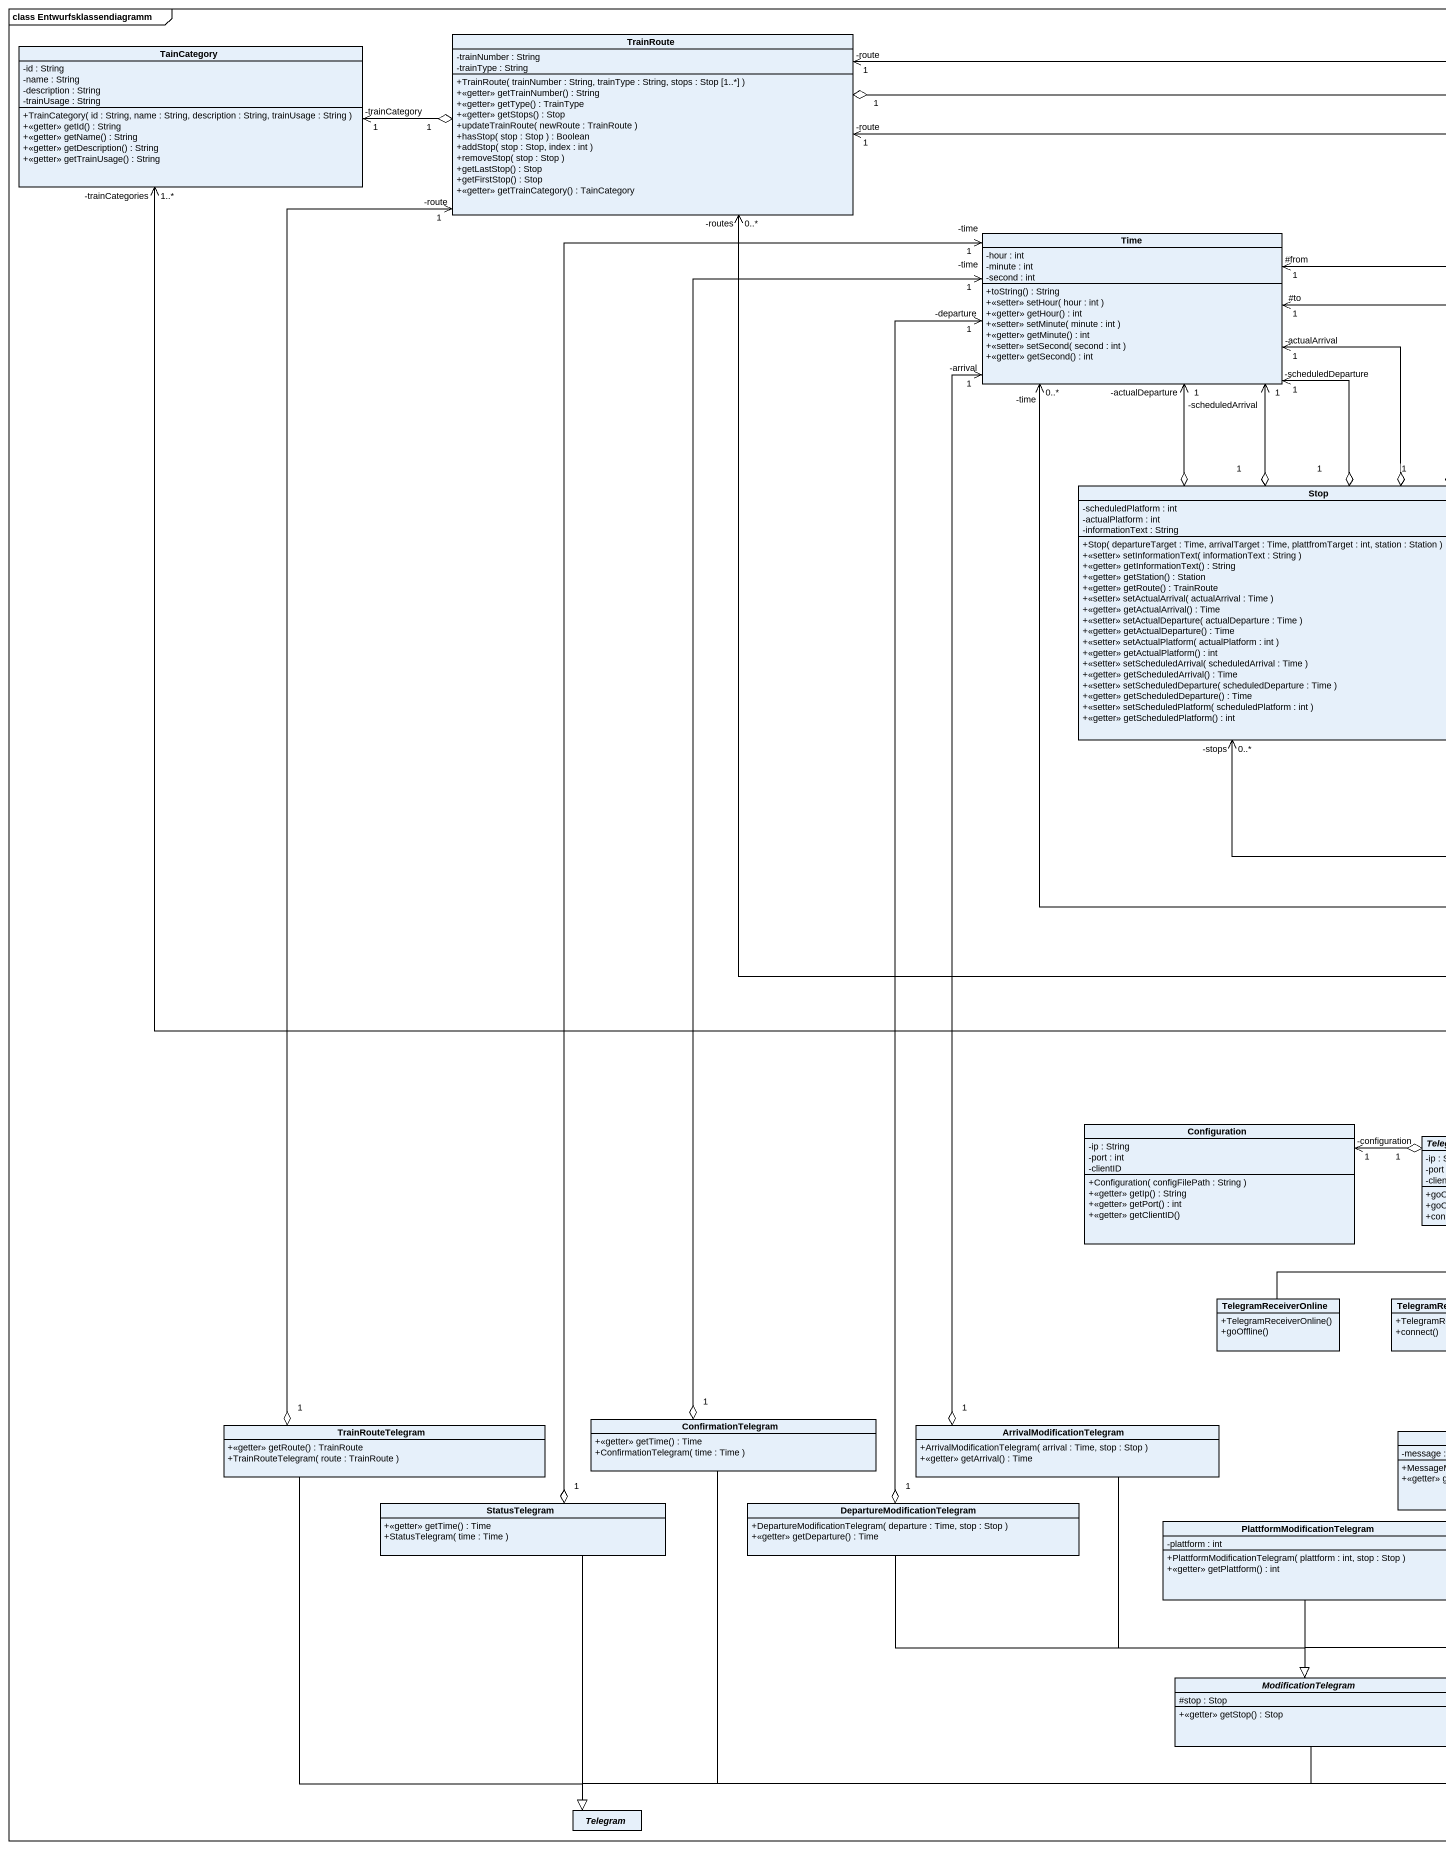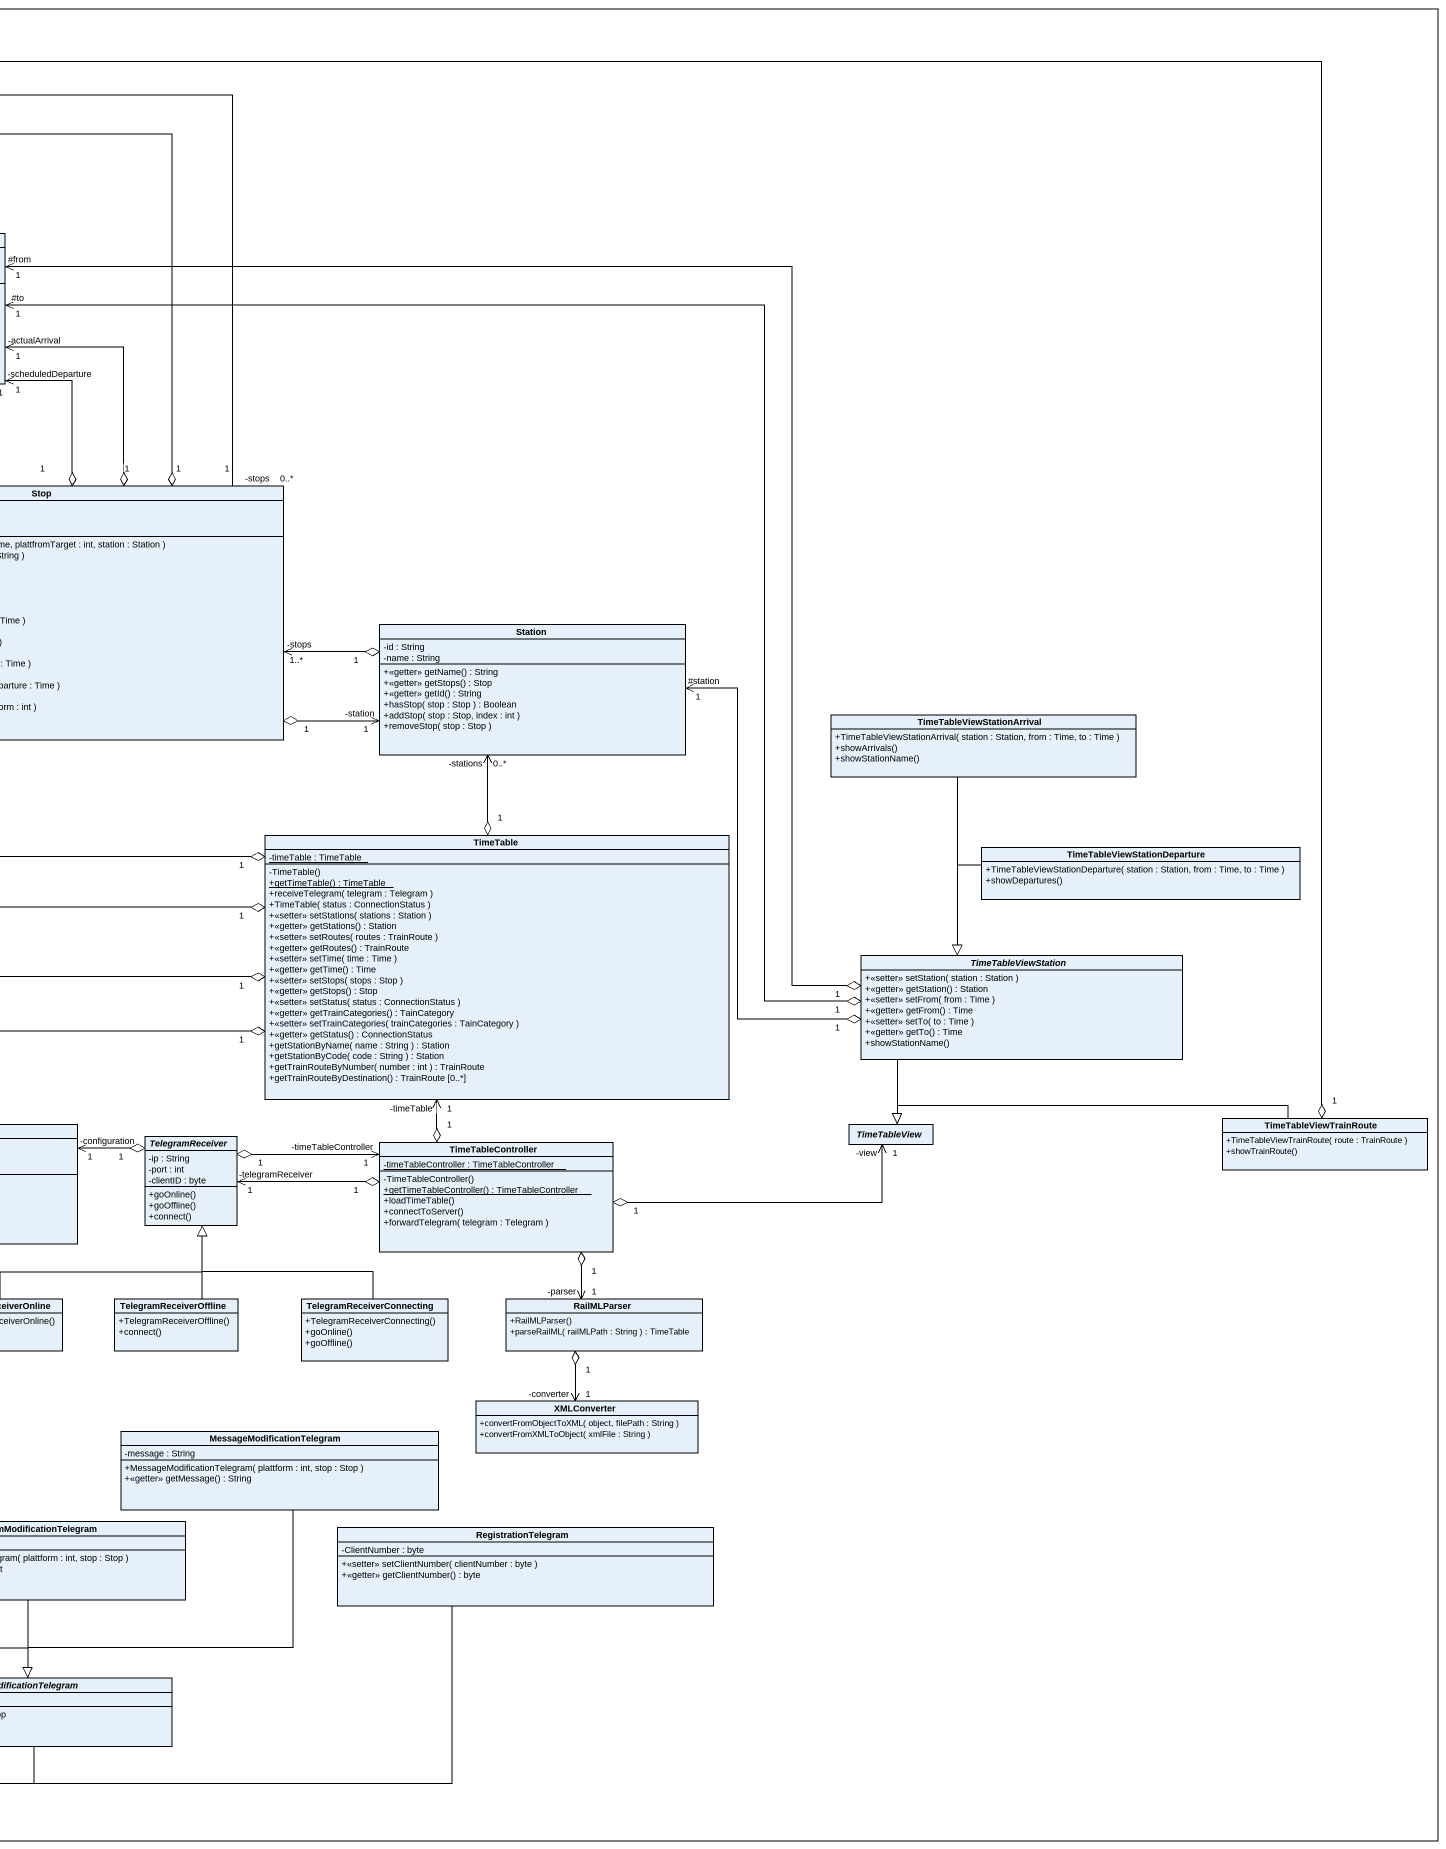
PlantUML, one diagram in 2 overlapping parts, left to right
@startuml
mainframe class Entwurfsklassendiagramm
hide circle
hide empty members
skinparam classAttributeIconSize 0
class TrainRoute {
  -trainNumber : String
  -trainType : String
  +TrainRoute( trainNumber : String, trainType : String, stops : Stop [1..*] )
  +<<getter>> getTrainNumber() : String
  +<<getter>> getType() : TrainType
  +<<getter>> getStops() : Stop
  +updateTrainRoute( newRoute : TrainRoute )
  +hasStop( stop : Stop ) : Boolean
  +addStop( stop : Stop, index : int )
  +removeStop( stop : Stop )
  +getLastStop() : Stop
  +getFirstStop() : Stop
  +<<getter>> getTrainCategory() : TainCategory
}
class TainCategory {
  -id : String
  -name : String
  -description : String
  -trainUsage : String
  +TrainCategory( id : String, name : String, description : String, trainUsage : String )
  +<<getter>> getId() : String
  +<<getter>> getName() : String
  +<<getter>> getDescription() : String
  +<<getter>> getTrainUsage() : String
}
class Time {
  -hour : int
  -minute : int
  -second : int
  +toString() : String
  +<<setter>> setHour( hour : int )
  +<<getter>> getHour() : int
  +<<setter>> setMinute( minute : int )
  +<<getter>> getMinute() : int
  +<<setter>> setSecond( second : int )
  +<<getter>> getSecond() : int
}
class "Stop" as Stop_ {
  -scheduledPlatform : int
  -actualPlatform : int
  -informationText : String
  +Stop( departureTarget : Time, arrivalTarget : Time, plattfromTarget : int, station : Station )
  +<<setter>> setInformationText( informationText : String )
  +<<getter>> getInformationText() : String
  +<<getter>> getStation() : Station
  +<<getter>> getRoute() : TrainRoute
  +<<setter>> setActualArrival( actualArrival : Time )
  +<<getter>> getActualArrival() : Time
  +<<setter>> setActualDeparture( actualDeparture : Time )
  +<<getter>> getActualDeparture() : Time
  +<<setter>> setActualPlatform( actualPlatform : int )
  +<<getter>> getActualPlatform() : int
  +<<setter>> setScheduledArrival( scheduledArrival : Time )
  +<<getter>> getScheduledArrival() : Time
  +<<setter>> setScheduledDeparture( scheduledDeparture : Time )
  +<<getter>> getScheduledDeparture() : Time
  +<<setter>> setScheduledPlatform( scheduledPlatform : int )
  +<<getter>> getScheduledPlatform() : int
}
class Station {
  -id : String
  -name : String
  +<<getter>> getName() : String
  +<<getter>> getStops() : Stop
  +<<getter>> getId() : String
  +hasStop( stop : Stop ) : Boolean
  +addStop( stop : Stop, index : int )
  +removeStop( stop : Stop )
}
class TimeTableViewStationArrival {
  +TimeTableViewStationArrival( station : Station, from : Time, to : Time )
  +showArrivals()
  +showStationName()
}
class TimeTable {
  {static} -timeTable : TimeTable
  -TimeTable()
  {static} +getTimeTable() : TimeTable
  +receiveTelegram( telegram : Telegram )
  +TimeTable( status : ConnectionStatus )
  +<<setter>> setStations( stations : Station )
  +<<getter>> getStations() : Station
  +<<setter>> setRoutes( routes : TrainRoute )
  +<<getter>> getRoutes() : TrainRoute
  +<<setter>> setTime( time : Time )
  +<<getter>> getTime() : Time
  +<<setter>> setStops( stops : Stop )
  +<<getter>> getStops() : Stop
  +<<setter>> setStatus( status : ConnectionStatus )
  +<<getter>> getTrainCategories() : TainCategory
  +<<setter>> setTrainCategories( trainCategories : TainCategory )
  +<<getter>> getStatus() : ConnectionStatus
  +getStationByName( name : String ) : Station
  +getStationByCode( code : String ) : Station
  +getTrainRouteByNumber( number : int ) : TrainRoute
  +getTrainRouteByDestination() : TrainRoute [0..*]
}
class "TimeTableViewStationDeparture" as TimeTableViewStationDepartur {
  +TimeTableViewStationDeparture( station : Station, from : Time, to : Time )
  +showDepartures()
}
abstract class TimeTableViewStation {
  +<<setter>> setStation( station : Station )
  +<<getter>> getStation() : Station
  +<<setter>> setFrom( from : Time )
  +<<getter>> getFrom() : Time
  +<<setter>> setTo( to : Time )
  +<<getter>> getTo() : Time
  +showStationName()
}
class TimeTableViewTrainRoute {
  +TimeTableViewTrainRoute( route : TrainRoute )
  +showTrainRoute()
}
class Configuration {
  -ip : String
  -port : int
  -clientID
  +Configuration( configFilePath : String )
  +<<getter>> getIp() : String
  +<<getter>> getPort() : int
  +<<getter>> getClientID()
}
abstract class TelegramReceiver {
  -ip : String
  -port : int
  -clientID : byte
  +goOnline()
  +goOffline()
  +connect()
}
class TimeTableController {
  {static} -timeTableController : TimeTableController
  -TimeTableController()
  {static} +getTimeTableController() : TimeTableController
  +loadTimeTable()
  +connectToServer()
  +forwardTelegram( telegram : Telegram )
}
abstract class TimeTableView
class TelegramReceiverOnline {
  +TelegramReceiverOnline()
  +goOffline()
}
class TelegramReceiverOffline {
  +TelegramReceiverOffline()
  +connect()
}
class TelegramReceiverConnecting {
  +TelegramReceiverConnecting()
  +goOnline()
  +goOffline()
}
class RailMLParser {
  +RailMLParser()
  +parseRailML( railMLPath : String ) : TimeTable
}
class TrainRouteTelegram {
  +<<getter>> getRoute() : TrainRoute
  +TrainRouteTelegram( route : TrainRoute )
}
class ConfirmationTelegram {
  +<<getter>> getTime() : Time
  +ConfirmationTelegram( time : Time )
}
class ArrivalModificationTelegram {
  +ArrivalModificationTelegram( arrival : Time, stop : Stop )
  +<<getter>> getArrival() : Time
}
class XMLConverter {
  +convertFromObjectToXML( object, filePath : String )
  +convertFromXMLToObject( xmlFile : String )
}
class MessageModificationTelegram {
  -message : String
  +MessageModificationTelegram( plattform : int, stop : Stop )
  +<<getter>> getMessage() : String
}
class StatusTelegram {
  +<<getter>> getTime() : Time
  +StatusTelegram( time : Time )
}
class "DepartureModificationTelegram" as DepartureModificationTelegra {
  +DepartureModificationTelegram( departure : Time, stop : Stop )
  +<<getter>> getDeparture() : Time
}
class "PlattformModificationTelegram" as PlattformModificationTelegra {
  -plattform : int
  +PlattformModificationTelegram( plattform : int, stop : Stop )
  +<<getter>> getPlattform() : int
}
class RegistrationTelegram {
  -ClientNumber : byte
  +<<setter>> setClientNumber( clientNumber : byte )
  +<<getter>> getClientNumber() : byte
}
abstract class ModificationTelegram {
  #stop : Stop
  +<<getter>> getStop() : Stop
}
abstract class Telegram
TrainRoute "1" o-left-> "1\n-trainCategory" TainCategory
TrainRoute "1" o-- "0..*\n-stops" Stop_
Stop_ "1" o-up-> "1\n-route" TrainRoute
Stop_ "1" o-up-> "1\n-actualDeparture" Time
Stop_ "1" o-up-> "1\n-scheduledArrival" Time
Stop_ "1" o-up-> "1\n-scheduledDeparture" Time
Stop_ "1" o-up-> "1\n-actualArrival" Time
Stop_ "1" o-right-> "1\n-station" Station
Station "1" o-left-> "1..*\n-stops" Stop_
TimeTableViewStationArrival --|> TimeTableViewStation
TimeTable "1" o-up-> "-routes\n0..*" TrainRoute
TimeTable "1" o-left-> "1..*\n-trainCategories" TainCategory
TimeTable "1" o-up-> "-time\n0..*" Time
TimeTable "1" o-up-> "-stops\n0..*" Stop_
TimeTable "1" o-up-> "-stations\n0..*" Station
TimeTableViewStationDepartur --|> TimeTableViewStation
TimeTableViewStation "1" o-left-> "#from\n1" Time
TimeTableViewStation "1" o-left-> "#to\n1" Time
TimeTableViewStation "1" o-up-> "1\n#station" Station
TimeTableViewStation --|> TimeTableView
TimeTableViewTrainRoute "1" o-left-> "1\n-route" TrainRoute
TimeTableViewTrainRoute -left-|> TimeTableView
TelegramReceiver "1" o-left-> "1\n-configuration" Configuration
TelegramReceiver "1" o-right-> "-timeTableController\n1" TimeTableController
TimeTableController "1" o-up-> "1\n-timeTable" TimeTable
TimeTableController "1" o-left-> "-telegramReceiver\n1" TelegramReceiver
TimeTableController "1" o-right-> "1\n-view" TimeTableView
TimeTableController "1" o--> "1\n-parser" RailMLParser
TelegramReceiverOnline -up-|> TelegramReceiver
TelegramReceiverOffline -up-|> TelegramReceiver
TelegramReceiverConnecting -up-|> TelegramReceiver
RailMLParser "1" o--> "1\n-converter" XMLConverter
TrainRouteTelegram "1" o-up-> "1\n-route" TrainRoute
TrainRouteTelegram --|> Telegram
ConfirmationTelegram "1" o-up-> "1\n-time" Time
ConfirmationTelegram --|> Telegram
ArrivalModificationTelegram "1" o-up-> "1\n-arrival" Time
ArrivalModificationTelegram --|> ModificationTelegram
MessageModificationTelegram --|> ModificationTelegram
StatusTelegram "1" o-up-> "1\n-time" Time
StatusTelegram --|> Telegram
DepartureModificationTelegra "1" o-up-> "1\n-departure" Time
DepartureModificationTelegra -right-|> ModificationTelegram
PlattformModificationTelegra --|> ModificationTelegram
RegistrationTelegram -left-|> Telegram
ModificationTelegram -left-|> Telegram
@enduml
